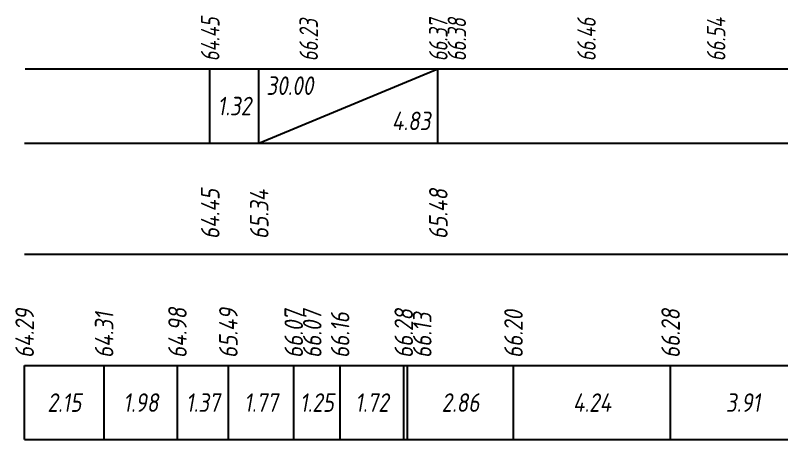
# Model space of a CAD drawing. Extents: x -717 to 1451, y -133302 to 233.
# Drawn here: x -351 to -247.6, y -124654 to -124596.8 of the extents above; entities that cross this region are included whole.
import ezdxf
from ezdxf.enums import TextEntityAlignment as Align

# ---------------------------------------------------------------- set-up
doc = ezdxf.new("R2010")
doc.units = 0
for name, color, linetype in [('Код_510', 7, 'Continuous'), ('Код_514', 1, 'Continuous'), ('Код_516', 1, 'Continuous'), ('Таблица', 7, 'Continuous')]:
    doc.layers.add(name, color=color, linetype=linetype)
doc.styles.add('М', font='romand.shx', dxfattribs={"width": 0.8, "oblique": 10, "height": 2.5})

msp = doc.modelspace()

# ---------------------------------------------------------------- linework, layer by layer
at = {"layer": 'Код_510'}
for p, q in [((-349.782, -124653.996), (-349.782, -124643.996)), ((-339.052, -124653.996), (-339.052, -124643.996)), ((-329.153, -124653.996), (-329.153, -124643.996)), ((-322.285, -124653.996), (-322.285, -124643.996)), ((-313.459, -124653.996), (-313.459, -124643.996)), ((-313.454, -124653.996), (-313.454, -124643.996)), ((-307.198, -124653.996), (-307.198, -124643.996)), ((-298.609, -124653.996), (-298.609, -124643.996)), ((-298.109, -124653.996), (-298.109, -124643.996)), ((-283.794, -124653.996), (-283.794, -124643.996)), ((-262.587, -124653.996), (-262.587, -124643.996))]:
    msp.add_line(p, q, dxfattribs=at)
at = {"layer": 'Код_516'}
for p, q in [((-324.782, -124613.996), (-324.782, -124603.996)), ((-318.167, -124613.996), (-318.167, -124603.996)), ((-318.167, -124613.996), (-293.995, -124603.996)), ((-293.995, -124613.996), (-293.995, -124603.996))]:
    msp.add_line(p, q, dxfattribs=at)
at = {"layer": 'Таблица'}
for p, q in [((-349.727, -124603.996), (-139.884, -124603.996)), ((-349.782, -124613.996), (-139.938, -124613.996)), ((-349.782, -124628.996), (-139.938, -124628.996)), ((-349.782, -124643.996), (-139.938, -124643.996)), ((-349.782, -124653.996), (-139.938, -124653.996))]:
    msp.add_line(p, q, dxfattribs=at)

# ---------------------------------------------------------------- texts
at = {"layer": 'Код_510', "style": 'М', "oblique": 10, "width": 0.8}
for s, p in [('64.98', (-329.153, -124642.996)), ('64.29', (-349.782, -124642.996)), ('64.31', (-339.052, -124642.996)), ('65.49', (-322.285, -124642.996)), ('66.07', (-313.459, -124642.996)), ('66.07', (-310.959, -124642.996)), ('66.16', (-307.198, -124642.996)), ('66.28', (-298.609, -124642.996)), ('66.13', (-296.109, -124642.996)), ('66.20', (-283.794, -124642.996)), ('66.28', (-262.587, -124642.996))]:
    msp.add_text(s, height=2.5, rotation=90, dxfattribs=at).set_placement(p, align=Align.MIDDLE_LEFT)
for s, p in [('2.15', (-344.417, -124648.996)), ('1.98', (-334.103, -124648.996)), ('1.37', (-325.719, -124648.996)), ('1.77', (-317.872, -124648.996)), ('1.25', (-310.326, -124648.996)), ('1.72', (-302.904, -124648.996)), ('2.86', (-290.952, -124648.996)), ('4.24', (-273.191, -124648.996)), ('3.91', (-252.811, -124648.996))]:
    msp.add_text(s, height=2.5, dxfattribs=at).set_placement(p, align=Align.MIDDLE_CENTER)
at = {"layer": 'Код_514', "style": 'М', "oblique": 10, "width": 0.7}
for s, p in [('64.45', (-324.727, -124602.957)), ('66.23', (-311.441, -124602.957)), ('66.37', (-293.941, -124602.957)), ('66.38', (-291.441, -124602.957)), ('66.46', (-273.941, -124602.957)), ('66.54', (-256.441, -124602.957))]:
    msp.add_text(s, height=2.5, rotation=90, dxfattribs=at).set_placement(p, align=Align.MIDDLE_LEFT)
at = {"layer": 'Код_516', "style": 'М', "oblique": 10, "width": 0.8}
msp.add_text('30.00', height=2.5, dxfattribs=at).set_placement((-317.167, -124604.996), align=Align.TOP_LEFT)
msp.add_text('1.32', height=2.5, dxfattribs=at).set_placement((-321.474, -124608.996), align=Align.MIDDLE_CENTER)
msp.add_text('4.83', height=2.5, dxfattribs=at).set_placement((-294.995, -124612.996), align=Align.BOTTOM_RIGHT)
for s, p in [('64.45', (-324.727, -124626.946)), ('65.34', (-318.113, -124626.946)), ('65.48', (-293.941, -124626.946))]:
    msp.add_text(s, height=2.5, rotation=90, dxfattribs=at).set_placement(p, align=Align.MIDDLE_LEFT)

doc.saveas('drawing.dxf')
